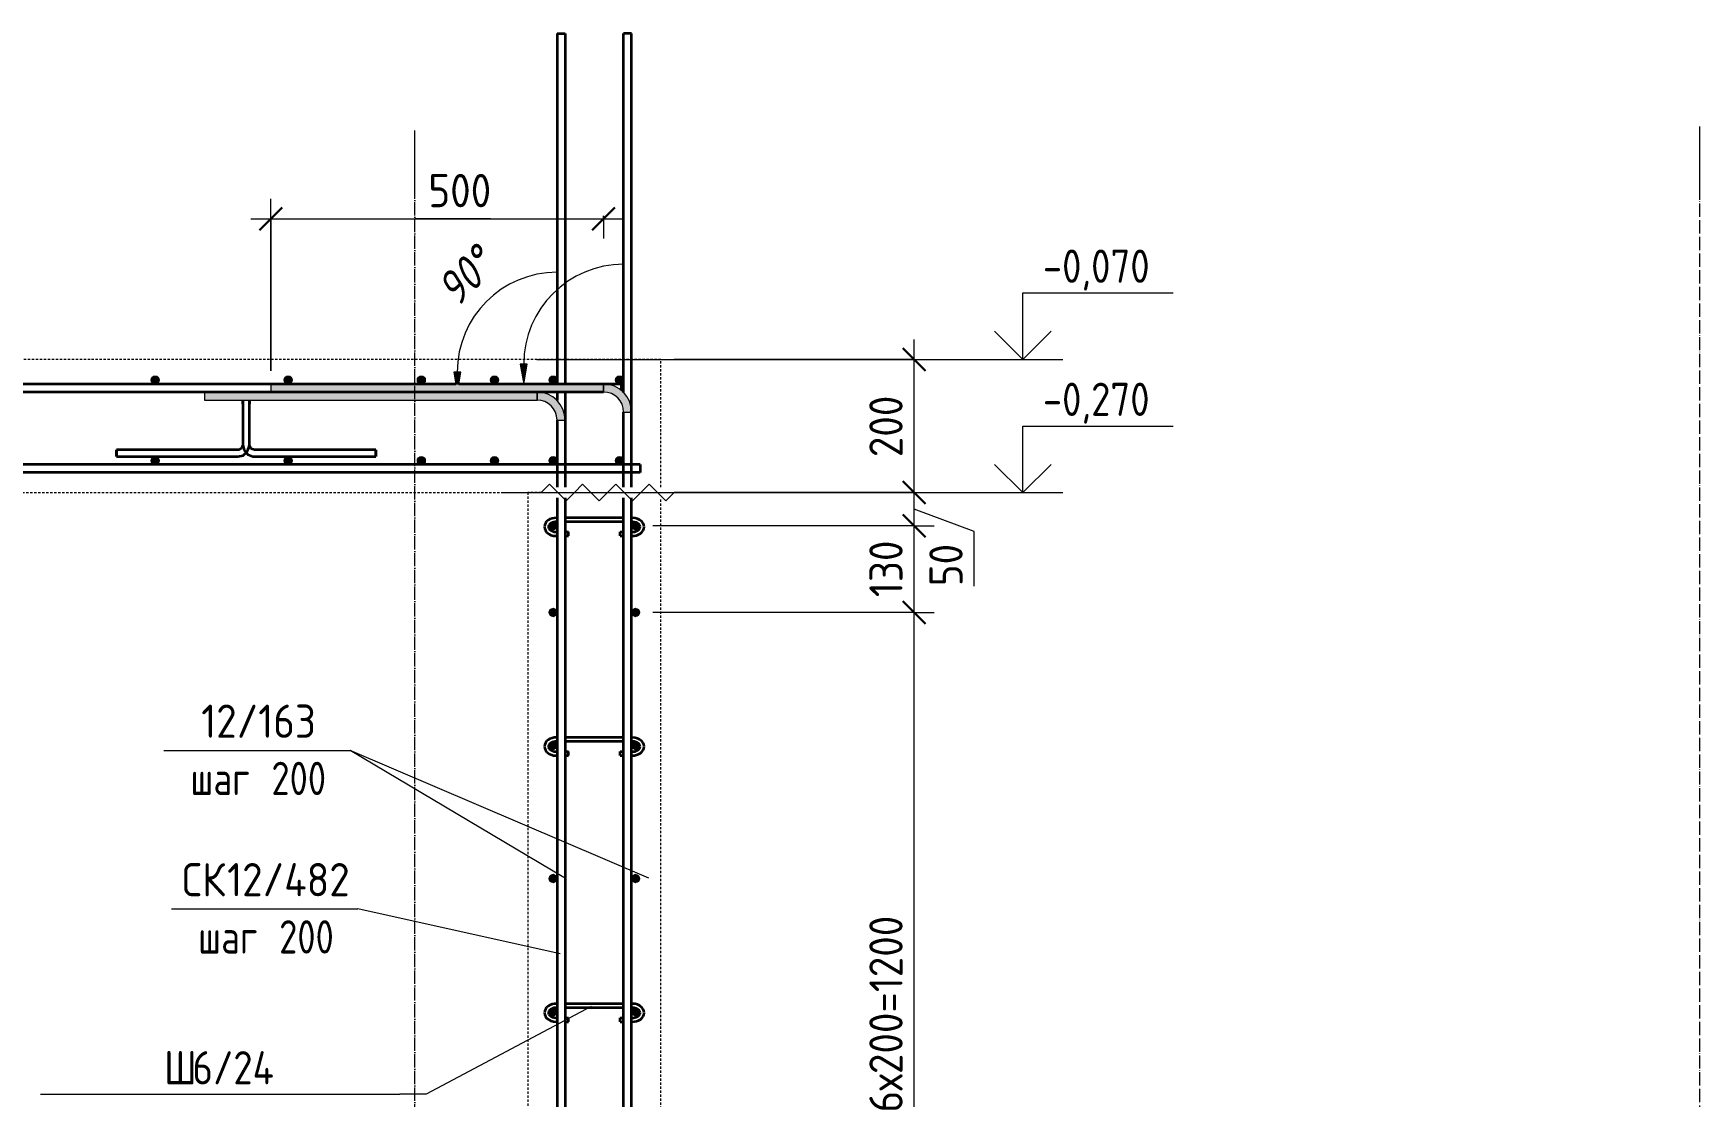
# Model space of a CAD drawing. Header units: millimetres. Extents: x 28954 to 49618, y -2651 to 78735.
# Drawn here: x 40121 to 42626, y -1178 to 420 of the extents above; entities that cross this region are included whole.
import ezdxf

# ---------------------------------------------------------------- set-up
doc = ezdxf.new("R2010")
doc.units = ezdxf.units.MM
doc.linetypes.add('01 Штриховая _4 мм_', pattern=[6, 3.5, -2.5])
doc.linetypes.add('02 Штрихпунктирная _20 мм_', pattern=[25, 20, -2.5, 0, -2.5])
for name, color, linetype, lineweight in [('AA_Dim', 7, 'Continuous', 9), ('AA_Dim-20', 7, 'Continuous', 9), ('AA_Oformlenie', 7, 'Continuous', 9), ('AA_Vinoska', 7, 'Continuous', 9), ('AA_Visotnaya otmetka', 7, 'Continuous', 9), ('KR_Armatura', 7, 'Continuous', 20), ('KR_Armatura_Tonkie', 7, 'Continuous', 20), ('Оси', 7, 'Continuous', 9)]:
    doc.layers.add(name, color=color, linetype=linetype, lineweight=lineweight)
doc.layers.add('AF_Perekritie_Опалубка', color=7, linetype='Continuous', lineweight=60, true_color=0x006a35)
doc.layers.add('AF_Stena_Опалубка', color=7, linetype='Continuous', lineweight=20, true_color=0x0063c6)
doc.styles.add('ISOCPEUR_1', font='isocpeur.TTF', dxfattribs={"width": 0.9, "height": 50})
doc.styles.add('ISOCPEUR_2', font='isocpeur.TTF', dxfattribs={"width": 0.8, "height": 50})
doc.styles.add('ISOCPEUR_4', font='isocpeur.TTF', dxfattribs={"width": 0.85, "height": 50})
doc.styles.add('ISOCPEUR_I', font='isocpeui.ttf', dxfattribs={"width": 0.85, "height": 50})
doc.dimstyles.new('00_Точн_3_знака__прозр_', dxfattribs={"dimscale": 304.8, "dimtxt": 50.137748, "dimasz": 0.111549, "dimexe": 0.098425, "dimexo": 0.065617, "dimgap": 0.006562, "dimtad": 1, "dimdec": 3, "dimrnd": 0.001, "dimdsep": 46, "dimtxsty": 'ISOCPEUR_1', "dimblk1": 'OBLIQUE', "dimblk2": 'OBLIQUE', "dimsah": 1, "dimcen": 0.09, "dimdle": 0.098425, "dimazin": 0, "dimtfac": 1, "dimtdec": 4, "dimtix": 1, "dimtmove": 0, "dimatfit": 3, "dimfxl": 1, "dimtvp": 1, "dimtolj": 1, "dimtzin": 0, "dimlwd": 18, "dimlwe": 18, "dimarcsym": 2})
doc.dimstyles.new('00_Точн_3_знака__прозр__1', dxfattribs={"dimscale": 304.8, "dimtxt": 50.137748, "dimasz": 0.111549, "dimexe": 0.098425, "dimexo": 0.065617, "dimgap": 0.006562, "dimtad": 1, "dimdec": 3, "dimrnd": 0.001, "dimdsep": 46, "dimtxsty": 'ISOCPEUR_1', "dimblk1": 'OBLIQUE', "dimblk2": 'OBLIQUE', "dimsah": 1, "dimcen": 0.09, "dimdle": 0.098425, "dimazin": 0, "dimtfac": 1, "dimtdec": 4, "dimtix": 1, "dimtmove": 1, "dimatfit": 3, "dimfxl": 1, "dimtvp": 1, "dimtolj": 1, "dimtzin": 0, "dimlwd": 18, "dimlwe": 18, "dimarcsym": 2})

# ---------------------------------------------------------------- blocks, each defined once
blk = doc.blocks.new('261_Лягушка _НесАрм_РабПлоск_ - 10 А240-3789873-А-А Арм')
at = {"layer": 'KR_Armatura_Tonkie', "lineweight": 35}
for p, q in [((-30388.4, -136.5), (-30388.4, -131)), ((-30388.4, -131.1), (-30388.4, -136.5)), ((-30388.4, -136.5), (-30388.4, -198.5)), ((-30388.4, -136.5), (-30388.4, -198.5)), ((-30378.4, -136.5), (-30378.4, -131)), ((-30378.4, -131.1), (-30378.4, -136.5)), ((-30378.4, -198.5), (-30378.4, -136.5)), ((-30378.4, -198.5), (-30378.4, -136.5)), ((-30395.9, -206), (-30578.4, -206)), ((-30578.4, -206), (-30578.4, -216)), ((-30578.4, -216), (-30578.4, -206)), ((-30578.4, -216), (-30395.9, -216)), ((-30188.4, -206), (-30370.9, -206)), ((-30370.9, -216), (-30188.4, -216)), ((-30188.4, -216), (-30188.4, -206)), ((-30188.4, -206), (-30188.4, -216))]:
    blk.add_line(p, q, dxfattribs=at)
at = {"layer": 'KR_Armatura_Tonkie', "lineweight": 35, "flags": 128}
for points in [[(-30395.9, -216), (-30387.9, -214.1), (-30381.6, -208.7), (-30378.6, -201), (-30378.4, -198.5)], [(-30388.4, -198.5), (-30390.3, -203.5), (-30395, -205.9), (-30395.9, -206)], [(-30388.4, -198.5), (-30386.4, -206.5), (-30381, -212.7), (-30373.4, -215.8), (-30370.9, -216)], [(-30370.9, -206), (-30375.8, -204.1), (-30378.3, -199.4), (-30378.4, -198.5)]]:
    blk.add_lwpolyline(points, dxfattribs=at)
blk = doc.blocks.new('079_Обозначение загиба стержня _ЭлУзла_ - Сплошные линии-3774978-А-А Арм')
at = {"layer": 'AA_Oformlenie'}
for points in [[(-30063.9, -107), (-30060.8, -89), (-30071.4, -89), (-30068.2, -107)], [(-29946.1, -131), (-29946.1, -119), (-30446.1, -119), (-30446.1, -131), (-30346.1, -131)], [(-29916.1, -161), (-29904.1, -161), (-29905.5, -150.1), (-29909.7, -140), (-29916.4, -131.3), (-29925.1, -124.6), (-29935.2, -120.4), (-29946.1, -119), (-29946.1, -131), (-29938.3, -132), (-29931.1, -135), (-29924.8, -139.8), (-29920.1, -146), (-29917.1, -153.2), (-29916.9, -154.5)]]:
    blk.add_hatch(color=256, dxfattribs=at).paths.add_polyline_path(points)
for p, q in [((-30071.4, -89), (-30068.2, -107)), ((-30060.8, -89), (-30071.4, -89)), ((-30063.9, -107), (-30060.8, -89)), ((-29946.1, -119), (-30446.1, -119)), ((-30446.1, -119), (-30446.1, -131)), ((-30446.1, -119), (-30446.1, -131)), ((-29946.1, -119), (-30446.1, -119)), ((-29946.1, -119), (-29946.1, -131)), ((-29946.1, -131), (-29946.1, -119)), ((-30446.1, -131), (-29946.1, -131)), ((-30446.1, -131), (-29946.1, -131)), ((-29916.1, -161), (-29904.1, -161))]:
    blk.add_line(p, q, dxfattribs=at)
for centre, radius, start, end in [((-29916.1, -89), 150, 90, 179.9951), ((-29946.1, -161), 42, 360, 90), ((-29946.1, -161), 42, 360, 90), ((-29946.1, -161), 30, 360, 90), ((-29946.1, -161), 30, 360, 90)]:
    blk.add_arc(centre, radius, start, end, dxfattribs=at)
blk = doc.blocks.new('079_Обозначение загиба стержня _ЭлУзла_ - Сплошные линии-3772954-А-А Арм')
at = {"layer": 'AA_Oformlenie'}
for points in [[(-29966.1, -107), (-29960.8, -77), (-29971.4, -77)], [(-29846.1, -119), (-29846.1, -107), (-30346.1, -107), (-30346.1, -119), (-29918.2, -119)], [(-29816.1, -149), (-29804.1, -149), (-29805.5, -138.1), (-29809.7, -128), (-29816.4, -119.3), (-29825.1, -112.6), (-29835.2, -108.4), (-29846.1, -107), (-29846.1, -119), (-29838.3, -120), (-29831.1, -123), (-29824.8, -127.8), (-29820.1, -134), (-29817.1, -141.2)]]:
    blk.add_hatch(color=256, dxfattribs=at).paths.add_polyline_path(points)
for p, q in [((-29971.4, -77), (-29966.1, -107)), ((-29960.8, -77), (-29971.4, -77)), ((-29966.1, -107), (-29960.8, -77)), ((-29846.1, -107), (-30346.1, -107)), ((-30346.1, -107), (-30346.1, -119)), ((-30346.1, -107), (-30346.1, -119)), ((-29846.1, -107), (-30346.1, -107)), ((-30346.1, -119), (-29846.1, -119)), ((-30346.1, -119), (-29846.1, -119)), ((-29846.1, -107), (-29846.1, -119)), ((-29846.1, -119), (-29846.1, -107)), ((-29816.1, -149), (-29804.1, -149))]:
    blk.add_line(p, q, dxfattribs=at)
for centre, radius, start, end in [((-29816.1, -77), 150, 90, 179.9951), ((-29846.1, -149), 42, 360, 90), ((-29846.1, -149), 42, 360, 90), ((-29846.1, -149), 30, 360, 90), ((-29846.1, -149), 30, 360, 90)]:
    blk.add_arc(centre, radius, start, end, dxfattribs=at)
blk = doc.blocks.new('Последовательность узлов - 3мм масшт20 маскировка-904226-А-А Арм')
at = {"layer": 'AA_Oformlenie'}
for p, q in [((-31880.1, -270), (-31867.6, -257.5)), ((-31842.6, -282.5), (-31867.6, -257.5)), ((-31830.1, -270), (-31842.6, -282.5)), ((-31830.1, -270), (-31817.6, -257.5)), ((-31792.6, -282.5), (-31817.6, -257.5)), ((-31780.1, -270), (-31792.6, -282.5)), ((-31780.1, -270), (-31767.6, -257.5)), ((-31742.6, -282.5), (-31767.6, -257.5)), ((-31730.1, -270), (-31742.6, -282.5)), ((-31730.1, -270), (-31717.6, -257.5)), ((-31692.6, -282.5), (-31717.6, -257.5)), ((-31680.1, -270), (-31692.6, -282.5))]:
    blk.add_line(p, q, dxfattribs=at)
blk = doc.blocks.new('Высотные отметки - Стрелка вверх-400292-А-А Арм')
at = {"layer": 'AA_Vinoska'}
for p, q in [((-29216, 30), (-28990, 30)), ((-29216, -70), (-29216, 30)), ((-29216, -70), (-29258.4, -27.6)), ((-29216, -70), (-29173.5, -27.6)), ((-29276, -70), (-29156, -70))]:
    blk.add_line(p, q, dxfattribs=at)
blk = doc.blocks.new('DIMBLOCK52-А-А Арм')
at = {"layer": 'AA_Dim-20', "color": 30, "lineweight": 18, "true_color": 0xff8000, "transparency": 16777216}
for p, q in [((41445.2, -320), (41052.6, -320)), ((41445.2, -320), (41475.2, -320)), ((41445.2, -450), (41052.6, -450)), ((41445.2, -1650), (41445.2, -450)), ((41445.2, -450), (41475.2, -450)), ((41445.2, -1650), (41052.6, -1650)), ((41445.2, -1650), (41475.2, -1650))]:
    blk.add_line(p, q, dxfattribs=at)
at = {"layer": 'AA_Dim-20', "color": 30, "lineweight": 30, "true_color": 0xff8000, "transparency": 16777216}
for p, q in [((41445.2, -320), (41428.2, -303)), ((41445.2, -320), (41462.2, -337)), ((41445.2, -450), (41428.2, -433)), ((41445.2, -450), (41462.2, -467)), ((41445.2, -1650), (41428.2, -1633)), ((41445.2, -1650), (41462.2, -1667))]:
    blk.add_line(p, q, dxfattribs=at)
at = {"layer": 'AA_Dim-20', "color": 0, "lineweight": 18, "transparency": 16777216, "insert": (41378, -1201.4), "char_height": 50, "width": 363.262, "attachment_point": 1, "rotation": 90, "line_spacing_factor": 1.135194, "style": 'ISOCPEUR_1'}
blk.add_mtext('6х200=1200', dxfattribs=at)
blk = doc.blocks.new('_None')
blk = doc.blocks.new('DIMBLOCK53-А-А Арм')
at = {"layer": 'AA_Dim-20', "color": 30, "lineweight": 18, "true_color": 0xff8000, "transparency": 16777216}
for p, q in [((41445.2, -270), (41084.6, -270)), ((41445.2, -270), (41475.2, -270)), ((41445.2, -320), (41052.6, -320)), ((41445.2, -450), (41445.2, -320)), ((41445.2, -320), (41475.2, -320)), ((41445.2, -450), (41052.6, -450)), ((41445.2, -450), (41475.2, -450))]:
    blk.add_line(p, q, dxfattribs=at)
at = {"layer": 'AA_Dim-20', "color": 30, "lineweight": 30, "true_color": 0xff8000, "transparency": 16777216}
for p, q in [((41445.2, -270), (41428.2, -253)), ((41445.2, -270), (41462.2, -287)), ((41445.2, -320), (41428.2, -303)), ((41445.2, -320), (41462.2, -337)), ((41445.2, -450), (41428.2, -433)), ((41445.2, -450), (41462.2, -467))]:
    blk.add_line(p, q, dxfattribs=at)
at = {"layer": 'AA_Dim-20', "color": 0, "lineweight": 18, "transparency": 16777216, "insert": (41378, -427.1), "char_height": 50, "width": 101.032, "attachment_point": 1, "rotation": 90, "line_spacing_factor": 1.135194, "style": 'ISOCPEUR_1'}
blk.add_mtext('130', dxfattribs=at)
blk = doc.blocks.new('DIMBLOCK54-А-А Арм')
at = {"layer": 'AA_Dim-20', "color": 30, "lineweight": 18, "true_color": 0xff8000, "transparency": 16777216}
for p, q in [((41445.2, -70), (41084.6, -70)), ((41445.2, -70), (41475.2, -70)), ((41445.2, -270), (41084.6, -270)), ((41445.2, -320), (41445.2, -270)), ((41445.2, -270), (41475.2, -270)), ((41535.3, -328.3), (41445.2, -295)), ((41445.2, -320), (41052.6, -320)), ((41445.2, -320), (41475.2, -320)), ((41535.3, -410.7), (41535.3, -328.3))]:
    blk.add_line(p, q, dxfattribs=at)
at = {"layer": 'AA_Dim-20', "color": 30, "lineweight": 30, "true_color": 0xff8000, "transparency": 16777216}
for p, q in [((41445.2, -70), (41428.2, -53)), ((41445.2, -70), (41462.2, -87)), ((41445.2, -270), (41428.2, -253)), ((41445.2, -270), (41462.2, -287)), ((41445.2, -320), (41428.2, -303)), ((41445.2, -320), (41462.2, -337))]:
    blk.add_line(p, q, dxfattribs=at)
at = {"layer": 'AA_Dim-20', "color": 0, "lineweight": 18, "transparency": 16777216, "insert": (41468.2, -410.7), "char_height": 50, "width": 74.923, "attachment_point": 1, "rotation": 90, "line_spacing_factor": 1.135194, "style": 'ISOCPEUR_1'}
blk.add_mtext('50', dxfattribs=at)
blk = doc.blocks.new('DIMBLOCK55-А-А Арм')
at = {"layer": 'AA_Dim-20', "color": 30, "lineweight": 18, "true_color": 0xff8000, "transparency": 16777216}
for p, q in [((41445.2, -270), (41445.2, -40)), ((41445.2, -70), (41084.6, -70)), ((41445.2, -70), (41475.2, -70)), ((41445.2, -270), (41084.6, -270)), ((41445.2, -270), (41475.2, -270))]:
    blk.add_line(p, q, dxfattribs=at)
at = {"layer": 'AA_Dim-20', "color": 30, "lineweight": 30, "true_color": 0xff8000, "transparency": 16777216}
for p, q in [((41445.2, -70), (41428.2, -53)), ((41445.2, -70), (41462.2, -87)), ((41445.2, -270), (41428.2, -253)), ((41445.2, -270), (41462.2, -287))]:
    blk.add_line(p, q, dxfattribs=at)
at = {"layer": 'AA_Dim-20', "color": 0, "lineweight": 18, "transparency": 16777216, "insert": (41378, -216.8), "char_height": 50, "width": 112.384, "attachment_point": 1, "rotation": 90, "line_spacing_factor": 1.135194, "style": 'ISOCPEUR_1'}
blk.add_mtext('200', dxfattribs=at)
blk = doc.blocks.new('DIMBLOCK77-А-А Арм')
at = {"layer": 'AA_Dim-20', "color": 30, "lineweight": 18, "true_color": 0xff8000, "transparency": 16777216}
for p, q in [((40478.6, -87), (40478.6, 171.5)), ((40448.6, 141.5), (41008.6, 141.5)), ((40478.6, 141.5), (40478.6, -87)), ((40695.2, 141.5), (40728.6, 141.5)), ((40808.8, 141.5), (40695.2, 141.5)), ((40978.6, 145.6), (40978.6, 111.5)), ((40978.6, 141.5), (40978.6, 145.6))]:
    blk.add_line(p, q, dxfattribs=at)
at = {"layer": 'AA_Dim-20', "color": 30, "lineweight": 30, "true_color": 0xff8000, "transparency": 16777216}
for p, q in [((40478.6, 141.5), (40495.6, 158.5)), ((40978.6, 141.5), (40995.6, 158.5)), ((40478.6, 141.5), (40461.6, 124.5)), ((40978.6, 141.5), (40961.6, 124.5))]:
    blk.add_line(p, q, dxfattribs=at)
at = {"layer": 'AA_Dim-20', "color": 0, "lineweight": 18, "transparency": 16777216, "insert": (40715.2, 208.7), "char_height": 50, "width": 112.384, "attachment_point": 1, "line_spacing_factor": 1.135194, "style": 'ISOCPEUR_1'}
blk.add_mtext('500', dxfattribs=at)
blk = doc.blocks.new('_Oblique')
at = {"color": 0, "linetype": 'ByBlock', "lineweight": -2}
blk.add_line((-0.5, -0.5), (0.5, 0.5), dxfattribs=at)
blk = doc.blocks.new('042_М_Арматуры - Диам длина поз _ Шаг-2260295-А-А Арм')
at = {"layer": 'AA_Vinoska'}
blk.add_line((-30495.6, -895.6), (-30215.6, -895.6), dxfattribs=at)
blk = doc.blocks.new('044_М_Универсальная с полкой - Марка_Комментарий полка 27-3828024-А-А Арм')
at = {"layer": 'AA_Vinoska'}
blk.add_line((-31523, -1173.8), (-30983, -1173.8), dxfattribs=at)

msp = doc.modelspace()

# ---------------------------------------------------------------- hatches: boundary and pattern name
at = {"layer": 'KR_Armatura'}
h = msp.add_hatch(color=256, dxfattribs=at)
edge = h.paths.add_edge_path()
edge.add_arc((40304.6234, -101), 6, 0, 360)
for points in [[(40301.6234, -106.1962), (40307.6234, -106.1962), (40310.6234, -101), (40307.6234, -95.8038), (40301.6234, -95.8038), (40298.6234, -101)], [(40501.6234, -106.1962), (40507.6234, -106.1962), (40510.6234, -101), (40507.6234, -95.8038), (40501.6234, -95.8038), (40498.6234, -101)], [(40701.6234, -106.1962), (40707.6234, -106.1962), (40710.6234, -101), (40707.6234, -95.8038), (40701.6234, -95.8038), (40698.6234, -101)], [(40811.6234, -106.1962), (40817.6234, -106.1962), (40820.6234, -101), (40817.6234, -95.8038), (40811.6234, -95.8038), (40808.6234, -101)], [(40905.6234, -106.1962), (40908.6234, -101), (40905.6234, -95.8038), (40899.6234, -95.8038), (40896.6234, -101), (40899.6234, -106.1962)], [(40999.6234, -106.1962), (41005.6234, -106.1962), (41008.6234, -101), (41005.6234, -95.8038), (40999.6234, -95.8038), (40996.6234, -101)], [(40301.6234, -227.1962), (40307.6234, -227.1962), (40310.6234, -222), (40307.6234, -216.8038), (40301.6234, -216.8038), (40298.6234, -222)], [(40501.6234, -227.1962), (40507.6234, -227.1962), (40510.6234, -222), (40507.6234, -216.8038), (40501.6234, -216.8038), (40498.6234, -222)], [(40701.6234, -227.1962), (40707.6234, -227.1962), (40710.6234, -222), (40707.6234, -216.8038), (40701.6234, -216.8038), (40698.6234, -222)], [(40811.6234, -227.1962), (40817.6234, -227.1962), (40820.6234, -222), (40817.6234, -216.8038), (40811.6234, -216.8038), (40808.6234, -222)], [(40905.6234, -227.1962), (40908.6234, -222), (40905.6234, -216.8038), (40899.6234, -216.8038), (40896.6234, -222), (40899.6234, -227.1962)], [(40999.6234, -227.1962), (41005.6234, -227.1962), (41008.6234, -222), (41005.6234, -216.8038), (40999.6234, -216.8038), (40996.6234, -222)], [(40902.6234, -326), (40907.8195, -323), (40907.8195, -317), (40902.6234, -314), (40897.4272, -317), (40897.4272, -323)], [(41026.6234, -326), (41031.8195, -323), (41031.8195, -317), (41026.6234, -314), (41021.4272, -317), (41021.4272, -323), (41022.6686, -323.7167)], [(40902.6234, -456), (40907.8195, -453), (40907.8195, -447), (40902.6234, -444), (40897.4272, -447), (40897.4272, -453)], [(41026.6234, -456), (41031.8195, -453), (41031.8195, -447), (41026.6234, -444), (41021.4272, -447), (41021.4272, -453)], [(40902.6234, -656), (40907.8195, -653), (40907.8195, -647), (40902.6234, -644), (40897.4272, -647), (40897.4272, -653)], [(41026.6234, -656), (41031.8195, -653), (41031.8195, -647), (41026.6234, -644), (41021.4272, -647), (41021.4272, -653)], [(40902.6234, -856), (40907.8195, -853), (40907.8195, -847), (40902.6234, -844), (40897.4272, -847), (40897.4272, -853)], [(41026.6234, -856), (41031.8195, -853), (41031.8195, -847), (41026.6234, -844), (41021.4272, -847), (41021.4272, -853)], [(40902.6234, -1056), (40907.8195, -1053), (40907.8195, -1047), (40902.6234, -1044), (40897.4272, -1047), (40897.4272, -1053)], [(41026.6234, -1056), (41031.8195, -1053), (41031.8195, -1047), (41026.6234, -1044), (41021.4272, -1047), (41021.4272, -1053)]]:
    msp.add_hatch(color=256, dxfattribs=at).paths.add_polyline_path(points)
h = msp.add_hatch(color=256, dxfattribs=at)
edge = h.paths.add_edge_path()
edge.add_arc((40504.6234, -101), 6, 0, 360)
h = msp.add_hatch(color=256, dxfattribs=at)
edge = h.paths.add_edge_path()
edge.add_arc((40704.6234, -101), 6, 0, 360)
h = msp.add_hatch(color=256, dxfattribs=at)
edge = h.paths.add_edge_path()
edge.add_arc((40814.6234, -101), 6, 0, 360)
h = msp.add_hatch(color=256, dxfattribs=at)
edge = h.paths.add_edge_path()
edge.add_arc((40902.6234, -101), 6, 0, 360)
h = msp.add_hatch(color=256, dxfattribs=at)
edge = h.paths.add_edge_path()
edge.add_arc((41002.6234, -101), 6, 0, 360)
h = msp.add_hatch(color=256, dxfattribs=at)
edge = h.paths.add_edge_path()
edge.add_arc((40304.6234, -222), 6, 0, 360)
h = msp.add_hatch(color=256, dxfattribs=at)
edge = h.paths.add_edge_path()
edge.add_arc((40504.6234, -222), 6, 0, 360)
h = msp.add_hatch(color=256, dxfattribs=at)
edge = h.paths.add_edge_path()
edge.add_arc((40704.6234, -222), 6, 0, 360)
h = msp.add_hatch(color=256, dxfattribs=at)
edge = h.paths.add_edge_path()
edge.add_arc((40814.6234, -222), 6, 0, 360)
h = msp.add_hatch(color=256, dxfattribs=at)
edge = h.paths.add_edge_path()
edge.add_arc((40902.6234, -222), 6, 0, 360)
h = msp.add_hatch(color=256, dxfattribs=at)
edge = h.paths.add_edge_path()
edge.add_arc((41002.6234, -222), 6, 0, 360)
h = msp.add_hatch(color=256, dxfattribs=at)
edge = h.paths.add_edge_path()
edge.add_arc((40902.6234, -320), 6, 0, 360)
h = msp.add_hatch(color=256, dxfattribs=at)
edge = h.paths.add_edge_path()
edge.add_arc((41026.6234, -320), 6, 0, 360)
h = msp.add_hatch(color=256, dxfattribs=at)
edge = h.paths.add_edge_path()
edge.add_arc((40902.6234, -450), 6, 0, 360)
h = msp.add_hatch(color=256, dxfattribs=at)
edge = h.paths.add_edge_path()
edge.add_arc((41026.6234, -450), 6, 0, 360)
h = msp.add_hatch(color=256, dxfattribs=at)
edge = h.paths.add_edge_path()
edge.add_arc((40902.6234, -650), 6, 0, 360)
h = msp.add_hatch(color=256, dxfattribs=at)
edge = h.paths.add_edge_path()
edge.add_arc((41026.6234, -650), 6, 0, 360)
h = msp.add_hatch(color=256, dxfattribs=at)
edge = h.paths.add_edge_path()
edge.add_arc((40902.6234, -850), 6, 0, 360)
h = msp.add_hatch(color=256, dxfattribs=at)
edge = h.paths.add_edge_path()
edge.add_arc((41026.6234, -850), 6, 0, 360)
h = msp.add_hatch(color=256, dxfattribs=at)
edge = h.paths.add_edge_path()
edge.add_arc((40902.6234, -1050), 6, 0, 360)
h = msp.add_hatch(color=256, dxfattribs=at)
edge = h.paths.add_edge_path()
edge.add_arc((41026.6234, -1050), 6, 0, 360)

# ---------------------------------------------------------------- linework, layer by layer
at = {"layer": 'AA_Vinoska'}
for p, q in [((41046.6234, -849.5941), (40597.5056, -657.5186)), ((40918.7164, -848.2162), (40597.5056, -657.5186)), ((40913.3366, -963.2728), (40609.1247, -895.6491)), ((40959.7407, -1042.411), (40711.9695, -1173.8032)), ((40711.9695, -1173.8032), (40672.2504, -1173.8032))]:
    msp.add_line(p, q, dxfattribs=at)
at = {"layer": 'AA_Visotnaya otmetka', "color": 92, "true_color": 0x00cc00}
for p, q in [((40878.3129, -70), (41456.5584, -70)), ((41456.5584, -70), (41608.7283, -70)), ((40828.8576, -270), (41445.1457, -270)), ((41445.1457, -270), (41608.7283, -270))]:
    msp.add_line(p, q, dxfattribs=at)
at = {"layer": 'AF_Perekritie_Опалубка', "linetype": '01 Штриховая _4 мм_', "lineweight": 20}
for p, q in [((41064.6234, -70), (38944.6234, -70)), ((41064.6234, -262), (41064.6234, -70)), ((39144.6234, -270), (40884.6234, -270))]:
    msp.add_line(p, q, dxfattribs=at)
at = {"layer": 'AF_Stena_Опалубка', "linetype": '01 Штриховая _4 мм_'}
for p, q in [((40864.6234, -270), (40864.6234, -1700)), ((40884.6234, -270), (40864.6234, -270)), ((41064.6234, -1700), (41064.6234, -278))]:
    msp.add_line(p, q, dxfattribs=at)
at = {"layer": 'KR_Armatura'}
for p, q in [((40301.6234, -95.8038), (40298.6234, -101)), ((40307.6234, -95.8038), (40301.6234, -95.8038)), ((40310.6234, -101), (40307.6234, -95.8038)), ((40501.6234, -95.8038), (40498.6234, -101)), ((40507.6234, -95.8038), (40501.6234, -95.8038)), ((40510.6234, -101), (40507.6234, -95.8038)), ((40701.6234, -95.8038), (40698.6234, -101)), ((40707.6234, -95.8038), (40701.6234, -95.8038)), ((40710.6234, -101), (40707.6234, -95.8038)), ((40811.6234, -95.8038), (40808.6234, -101)), ((40817.6234, -95.8038), (40811.6234, -95.8038)), ((40820.6234, -101), (40817.6234, -95.8038)), ((40899.6234, -95.8038), (40896.6234, -101)), ((40905.6234, -95.8038), (40899.6234, -95.8038)), ((40908.6234, -101), (40905.6234, -95.8038)), ((40999.6234, -95.8038), (40996.6234, -101)), ((41005.6234, -95.8038), (40999.6234, -95.8038)), ((41008.6234, -101), (41005.6234, -95.8038)), ((40298.6234, -101), (40301.6234, -106.1962)), ((40301.6234, -106.1962), (40307.6234, -106.1962)), ((40307.6234, -106.1962), (40310.6234, -101)), ((40498.6234, -101), (40501.6234, -106.1962)), ((40501.6234, -106.1962), (40507.6234, -106.1962)), ((40507.6234, -106.1962), (40510.6234, -101)), ((40698.6234, -101), (40701.6234, -106.1962)), ((40701.6234, -106.1962), (40707.6234, -106.1962)), ((40707.6234, -106.1962), (40710.6234, -101)), ((40808.6234, -101), (40811.6234, -106.1962)), ((40811.6234, -106.1962), (40817.6234, -106.1962)), ((40817.6234, -106.1962), (40820.6234, -101)), ((40896.6234, -101), (40899.6234, -106.1962)), ((40899.6234, -106.1962), (40905.6234, -106.1962)), ((40905.6234, -106.1962), (40908.6234, -101)), ((40996.6234, -101), (40999.6234, -106.1962)), ((40999.6234, -106.1962), (41005.6234, -106.1962)), ((41005.6234, -106.1962), (41008.6234, -101)), ((40301.6234, -216.8038), (40298.6234, -222)), ((40298.6234, -222), (40301.6234, -227.1962)), ((40307.6234, -216.8038), (40301.6234, -216.8038)), ((40310.6234, -222), (40307.6234, -216.8038)), ((40307.6234, -227.1962), (40310.6234, -222)), ((40501.6234, -216.8038), (40498.6234, -222)), ((40498.6234, -222), (40501.6234, -227.1962)), ((40507.6234, -216.8038), (40501.6234, -216.8038)), ((40510.6234, -222), (40507.6234, -216.8038)), ((40507.6234, -227.1962), (40510.6234, -222)), ((40701.6234, -216.8038), (40698.6234, -222)), ((40698.6234, -222), (40701.6234, -227.1962)), ((40707.6234, -216.8038), (40701.6234, -216.8038)), ((40710.6234, -222), (40707.6234, -216.8038)), ((40707.6234, -227.1962), (40710.6234, -222)), ((40811.6234, -216.8038), (40808.6234, -222)), ((40808.6234, -222), (40811.6234, -227.1962)), ((40817.6234, -216.8038), (40811.6234, -216.8038)), ((40820.6234, -222), (40817.6234, -216.8038)), ((40817.6234, -227.1962), (40820.6234, -222)), ((40899.6234, -216.8038), (40896.6234, -222)), ((40896.6234, -222), (40899.6234, -227.1962)), ((40905.6234, -216.8038), (40899.6234, -216.8038)), ((40908.6234, -222), (40905.6234, -216.8038)), ((40905.6234, -227.1962), (40908.6234, -222)), ((40999.6234, -216.8038), (40996.6234, -222)), ((40996.6234, -222), (40999.6234, -227.1962)), ((41005.6234, -216.8038), (40999.6234, -216.8038)), ((41008.6234, -222), (41005.6234, -216.8038)), ((41005.6234, -227.1962), (41008.6234, -222)), ((40301.6234, -227.1962), (40307.6234, -227.1962)), ((40501.6234, -227.1962), (40507.6234, -227.1962)), ((40701.6234, -227.1962), (40707.6234, -227.1962)), ((40811.6234, -227.1962), (40817.6234, -227.1962)), ((40899.6234, -227.1962), (40905.6234, -227.1962)), ((40999.6234, -227.1962), (41005.6234, -227.1962)), ((40902.6234, -314), (40897.4272, -317)), ((40897.4272, -317), (40897.4272, -323)), ((40897.4272, -323), (40902.6234, -326)), ((40907.8195, -317), (40902.6234, -314)), ((40902.6234, -326), (40907.8195, -323)), ((40907.8195, -323), (40907.8195, -317)), ((41026.6234, -314), (41021.4272, -317)), ((41021.4272, -317), (41021.4272, -323)), ((41021.4272, -323), (41022.6686, -323.7167)), ((41022.6686, -323.7167), (41026.6234, -326)), ((41031.8195, -317), (41026.6234, -314)), ((41026.6234, -326), (41031.8195, -323)), ((41031.8195, -323), (41031.8195, -317)), ((40902.6234, -444), (40897.4272, -447)), ((40897.4272, -447), (40897.4272, -453)), ((40907.8195, -447), (40902.6234, -444)), ((40907.8195, -453), (40907.8195, -447)), ((41026.6234, -444), (41021.4272, -447)), ((41021.4272, -447), (41021.4272, -453)), ((41031.8195, -447), (41026.6234, -444)), ((41031.8195, -453), (41031.8195, -447)), ((40897.4272, -453), (40902.6234, -456)), ((40902.6234, -456), (40907.8195, -453)), ((41021.4272, -453), (41026.6234, -456)), ((41026.6234, -456), (41031.8195, -453)), ((40902.6234, -644), (40897.4272, -647)), ((40897.4272, -647), (40897.4272, -653)), ((40907.8195, -647), (40902.6234, -644)), ((40907.8195, -653), (40907.8195, -647)), ((41026.6234, -644), (41021.4272, -647)), ((41021.4272, -647), (41021.4272, -653)), ((41031.8195, -647), (41026.6234, -644)), ((41031.8195, -653), (41031.8195, -647)), ((40897.4272, -653), (40902.6234, -656)), ((40902.6234, -656), (40907.8195, -653)), ((41021.4272, -653), (41026.6234, -656)), ((41026.6234, -656), (41031.8195, -653)), ((40902.6234, -844), (40897.4272, -847)), ((40897.4272, -847), (40897.4272, -853)), ((40907.8195, -847), (40902.6234, -844)), ((40907.8195, -853), (40907.8195, -847)), ((41026.6234, -844), (41021.4272, -847)), ((41021.4272, -847), (41021.4272, -853)), ((41031.8195, -847), (41026.6234, -844)), ((41031.8195, -853), (41031.8195, -847)), ((40897.4272, -853), (40902.6234, -856)), ((40902.6234, -856), (40907.8195, -853)), ((41021.4272, -853), (41026.6234, -856)), ((41026.6234, -856), (41031.8195, -853)), ((40902.6234, -1044), (40897.4272, -1047)), ((40897.4272, -1047), (40897.4272, -1053)), ((40907.8195, -1047), (40902.6234, -1044)), ((40907.8195, -1053), (40907.8195, -1047)), ((41026.6234, -1044), (41021.4272, -1047)), ((41021.4272, -1047), (41021.4272, -1053)), ((41031.8195, -1047), (41026.6234, -1044)), ((41031.8195, -1053), (41031.8195, -1047)), ((40897.4272, -1053), (40902.6234, -1056)), ((40902.6234, -1056), (40907.8195, -1053)), ((41021.4272, -1053), (41026.6234, -1056)), ((41026.6234, -1056), (41031.8195, -1053))]:
    msp.add_line(p, q, dxfattribs=at)
for centre in [(40304.6234, -101), (40504.6234, -101), (40704.6234, -101), (40814.6234, -101), (40902.6234, -101), (41002.6234, -101), (40304.6234, -222), (40504.6234, -222), (40704.6234, -222), (40814.6234, -222), (40902.6234, -222), (41002.6234, -222), (40902.6234, -320), (41026.6234, -320), (40902.6234, -450), (41026.6234, -450), (40902.6234, -650), (41026.6234, -650), (40902.6234, -850), (41026.6234, -850), (40902.6234, -1050), (41026.6234, -1050)]:
    msp.add_circle(centre, 6, dxfattribs=at)
at = {"layer": 'KR_Armatura_Tonkie', "lineweight": 35}
for p, q in [((40908.6234, 420), (40908.6234, -107)), ((40908.6234, 420), (40920.6234, 420)), ((40920.6234, 420), (40920.6234, -107)), ((41020.6234, 420), (41008.6234, 420)), ((41008.6234, -119.6945), (41008.6234, 420)), ((41020.6234, -262), (41020.6234, 420)), ((40978.6234, -119), (39030.6234, -119)), ((40756.5074, -107), (39252.7393, -107)), ((41004.7743, -107), (40760.7393, -107)), ((40908.6234, -119), (40908.6234, -131.6945)), ((40920.6234, -119), (40920.6234, -262)), ((41004.7743, -107), (41004.7743, -116.5794)), ((41008.6234, -262), (41008.6234, -149)), ((40908.6234, -161), (40908.6234, -262)), ((41033.3426, -228), (38891.841, -228)), ((41033.3426, -240), (38891.841, -240)), ((41033.3426, -228), (41033.3426, -240)), ((40908.6234, -278), (40908.6234, -1692)), ((40920.6234, -278), (40920.6234, -1692)), ((41008.6234, -1692), (41008.6234, -278)), ((41020.6234, -1692), (41020.6234, -278)), ((40890.0237, -318.725), (40889.6234, -321.6066)), ((40889.6234, -321.6066), (40890.0237, -324.4882)), ((40891.1766, -316.0313), (40890.0237, -318.725)), ((40890.0237, -324.4882), (40891.1766, -327.1819)), ((40892.9708, -313.6534), (40891.1766, -316.0313)), ((40895.2847, -311.6571), (40892.9708, -313.6534)), ((40898.0082, -310.0751), (40895.2847, -311.6571)), ((40895.9885, -320.3353), (40895.6234, -321.6066)), ((40895.6234, -321.6066), (40896.3537, -324.1492)), ((40896.3537, -319.064), (40895.9885, -320.3353)), ((40897.3318, -317.7743), (40896.3537, -319.064)), ((40896.3537, -324.1492), (40897.3318, -325.4389)), ((40898.7488, -316.5561), (40897.3318, -317.7743)), ((40897.3318, -325.4389), (40899.6132, -327.2109)), ((40901.0399, -308.9283), (40898.0082, -310.0751)), ((40899.6132, -316.0023), (40898.7488, -316.5561)), ((40901.613, -315.0587), (40899.6132, -316.0023)), ((40904.2792, -308.233), (40901.0399, -308.9283)), ((40903.8983, -314.39), (40901.613, -315.0587)), ((40905.7354, -314.0984), (40903.8983, -314.39)), ((40907.6234, -308), (40904.2792, -308.233)), ((40907.6234, -314), (40905.7354, -314.0984)), ((40908.6234, -308), (40907.6234, -308)), ((40908.6234, -314), (40907.6234, -314)), ((41008.6234, -308), (40920.6234, -308)), ((41008.6234, -314), (40920.6234, -314)), ((41021.6234, -308), (41020.6234, -308)), ((41021.6234, -314), (41020.6234, -314)), ((41021.8335, -308.0009), (41021.6234, -308)), ((41022.2552, -314.011), (41021.6234, -314)), ((41025.7913, -308.3638), (41021.8335, -308.0009)), ((41024.7448, -314.2719), (41022.2552, -314.011)), ((41027.6337, -315.0587), (41024.7448, -314.2719)), ((41029.7549, -309.4462), (41025.7913, -308.3638)), ((41029.6335, -316.0023), (41027.6337, -315.0587)), ((41031.9149, -317.7743), (41029.6335, -316.0023)), ((41032.645, -310.8128), (41029.7549, -309.4462)), ((41030.4979, -326.6571), (41031.9149, -325.4389)), ((41032.893, -319.064), (41031.9149, -317.7743)), ((41031.9149, -325.4389), (41032.893, -324.1492)), ((41036.2759, -313.6534), (41032.645, -310.8128)), ((41033.6234, -321.6066), (41032.893, -319.064)), ((41032.893, -324.1492), (41033.2582, -322.8779)), ((41033.2582, -322.8779), (41033.6234, -321.6066)), ((41038.0701, -316.0313), (41036.2759, -313.6534)), ((41039.223, -318.725), (41038.0701, -316.0313)), ((41038.0701, -327.1819), (41039.223, -324.4882)), ((41039.6234, -321.6066), (41039.223, -318.725)), ((41039.223, -324.4882), (41039.6234, -321.6066)), ((40891.1766, -327.1819), (40892.9708, -329.5598)), ((40892.9708, -329.5598), (40896.6017, -332.4004)), ((40896.6017, -332.4004), (40899.4918, -333.767)), ((40899.4918, -333.767), (40903.4554, -334.8494)), ((40899.6132, -327.2109), (40901.613, -328.1545)), ((40901.613, -328.1545), (40904.5019, -328.9413)), ((40903.4554, -334.8494), (40907.4132, -335.2123)), ((40904.5019, -328.9413), (40906.9915, -329.2022)), ((40906.9915, -329.2022), (40907.6234, -329.2132)), ((40907.4132, -335.2123), (40907.6234, -335.2132)), ((40907.6234, -329.2132), (40908.6234, -329.2132)), ((40907.6234, -335.2132), (40908.6234, -335.2132)), ((40920.6234, -329.2132), (40925.6234, -329.2132)), ((40920.6234, -335.2132), (40925.6234, -335.2132)), ((40925.6234, -335.2132), (40925.6234, -329.2132)), ((41003.6234, -329.2132), (41008.6234, -329.2132)), ((41003.6234, -335.2132), (41003.6234, -329.2132)), ((41003.6234, -335.2132), (41008.6234, -335.2132)), ((41020.6234, -329.2132), (41021.6234, -329.2132)), ((41020.6234, -335.2132), (41021.6234, -335.2132)), ((41021.6234, -329.2132), (41023.5114, -329.1148)), ((41021.6234, -335.2132), (41024.9676, -334.9802)), ((41023.5114, -329.1148), (41025.3484, -328.8232)), ((41024.9676, -334.9802), (41028.2069, -334.2849)), ((41025.3484, -328.8232), (41027.6337, -328.1545)), ((41027.6337, -328.1545), (41029.6335, -327.2109)), ((41028.2069, -334.2849), (41031.2385, -333.1382)), ((41029.6335, -327.2109), (41030.4979, -326.6571)), ((41031.2385, -333.1382), (41033.962, -331.5561)), ((41033.962, -331.5561), (41036.2759, -329.5598)), ((41036.2759, -329.5598), (41038.0701, -327.1819)), ((40890.0237, -648.725), (40889.6234, -651.6066)), ((40891.1766, -646.0313), (40890.0237, -648.725)), ((40892.9708, -643.6534), (40891.1766, -646.0313)), ((40895.2847, -641.6571), (40892.9708, -643.6534)), ((40898.0082, -640.0751), (40895.2847, -641.6571)), ((40896.3537, -649.064), (40895.6234, -651.6066)), ((40897.3318, -647.7743), (40896.3537, -649.064)), ((40898.7488, -646.5561), (40897.3318, -647.7743)), ((40901.0399, -638.9283), (40898.0082, -640.0751)), ((40899.6132, -646.0023), (40898.7488, -646.5561)), ((40901.613, -645.0587), (40899.6132, -646.0023)), ((40904.2792, -638.233), (40901.0399, -638.9283)), ((40903.8983, -644.39), (40901.613, -645.0587)), ((40905.7354, -644.0984), (40903.8983, -644.39)), ((40907.6234, -638), (40904.2792, -638.233)), ((40907.6234, -644), (40905.7354, -644.0984)), ((40908.6234, -638), (40907.6234, -638)), ((40908.6234, -644), (40907.6234, -644)), ((41008.6234, -638), (40920.6234, -638)), ((41008.6234, -644), (40920.6234, -644)), ((41021.6234, -638), (41020.6234, -638)), ((41021.6234, -644), (41020.6234, -644)), ((41021.8335, -638.0009), (41021.6234, -638)), ((41022.2552, -644.011), (41021.6234, -644)), ((41025.7913, -638.3638), (41021.8335, -638.0009)), ((41024.7448, -644.2719), (41022.2552, -644.011)), ((41027.6337, -645.0587), (41024.7448, -644.2719)), ((41029.7549, -639.4462), (41025.7913, -638.3638)), ((41029.6335, -646.0023), (41027.6337, -645.0587)), ((41031.9149, -647.7743), (41029.6335, -646.0023)), ((41032.645, -640.8128), (41029.7549, -639.4462)), ((41032.893, -649.064), (41031.9149, -647.7743)), ((41036.2759, -643.6534), (41032.645, -640.8128)), ((41033.2582, -650.3353), (41032.893, -649.064)), ((41033.6234, -651.6066), (41033.2582, -650.3353)), ((41038.0701, -646.0313), (41036.2759, -643.6534)), ((41039.223, -648.725), (41038.0701, -646.0313)), ((41039.6234, -651.6066), (41039.223, -648.725)), ((40889.6234, -651.6066), (40890.0237, -654.4882)), ((40890.0237, -654.4882), (40891.1766, -657.1819)), ((40891.1766, -657.1819), (40892.9708, -659.5598)), ((40892.9708, -659.5598), (40896.6017, -662.4004)), ((40895.6234, -651.6066), (40895.9885, -652.8779)), ((40895.9885, -652.8779), (40896.3537, -654.1492)), ((40896.3537, -654.1492), (40897.3318, -655.4389)), ((40896.6017, -662.4004), (40899.4918, -663.767)), ((40897.3318, -655.4389), (40899.6132, -657.2109)), ((40899.4918, -663.767), (40903.4554, -664.8494)), ((40899.6132, -657.2109), (40901.613, -658.1545)), ((40901.613, -658.1545), (40904.5019, -658.9413)), ((40903.4554, -664.8494), (40907.4132, -665.2123)), ((40904.5019, -658.9413), (40906.9915, -659.2022)), ((40906.9915, -659.2022), (40907.6234, -659.2132)), ((40907.4132, -665.2123), (40907.6234, -665.2132)), ((40907.6234, -659.2132), (40908.6234, -659.2132)), ((40907.6234, -665.2132), (40908.6234, -665.2132)), ((40920.6234, -659.2132), (40925.6234, -659.2132)), ((40920.6234, -665.2132), (40925.6234, -665.2132)), ((40925.6234, -665.2132), (40925.6234, -659.2132)), ((41003.6234, -659.2132), (41008.6234, -659.2132)), ((41003.6234, -665.2132), (41003.6234, -659.2132)), ((41003.6234, -665.2132), (41008.6234, -665.2132)), ((41020.6234, -659.2132), (41021.6234, -659.2132)), ((41020.6234, -665.2132), (41021.6234, -665.2132)), ((41021.6234, -659.2132), (41023.5114, -659.1148)), ((41021.6234, -665.2132), (41024.9676, -664.9802)), ((41023.5114, -659.1148), (41025.3484, -658.8232)), ((41024.9676, -664.9802), (41028.2069, -664.2849)), ((41025.3484, -658.8232), (41027.6337, -658.1545)), ((41027.6337, -658.1545), (41029.6335, -657.2109)), ((41028.2069, -664.2849), (41031.2385, -663.1382)), ((41029.6335, -657.2109), (41030.4979, -656.6571)), ((41030.4979, -656.6571), (41031.9149, -655.4389)), ((41031.2385, -663.1382), (41033.962, -661.5561)), ((41031.9149, -655.4389), (41032.893, -654.1492)), ((41032.893, -654.1492), (41033.6234, -651.6066)), ((41033.962, -661.5561), (41036.2759, -659.5598)), ((41036.2759, -659.5598), (41038.0701, -657.1819)), ((41038.0701, -657.1819), (41039.223, -654.4882)), ((41039.223, -654.4882), (41039.6234, -651.6066)), ((40890.0237, -1048.725), (40889.6234, -1051.6066)), ((40889.6234, -1051.6066), (40890.0237, -1054.4882)), ((40891.1766, -1046.0313), (40890.0237, -1048.725)), ((40892.9708, -1043.6534), (40891.1766, -1046.0313)), ((40895.2847, -1041.6571), (40892.9708, -1043.6534)), ((40898.0082, -1040.0751), (40895.2847, -1041.6571)), ((40896.3537, -1049.064), (40895.6234, -1051.6066)), ((40895.6234, -1051.6066), (40895.9885, -1052.8779)), ((40897.3318, -1047.7743), (40896.3537, -1049.064)), ((40898.7488, -1046.5561), (40897.3318, -1047.7743)), ((40901.0399, -1038.9283), (40898.0082, -1040.0751)), ((40899.6132, -1046.0023), (40898.7488, -1046.5561)), ((40901.613, -1045.0587), (40899.6132, -1046.0023)), ((40904.2792, -1038.233), (40901.0399, -1038.9283)), ((40903.8983, -1044.39), (40901.613, -1045.0587)), ((40905.7354, -1044.0984), (40903.8983, -1044.39)), ((40907.6234, -1038), (40904.2792, -1038.233)), ((40907.6234, -1044), (40905.7354, -1044.0984)), ((40908.6234, -1038), (40907.6234, -1038)), ((40908.6234, -1044), (40907.6234, -1044)), ((41008.6234, -1038), (40920.6234, -1038)), ((41008.6234, -1044), (40920.6234, -1044)), ((41021.6234, -1038), (41020.6234, -1038)), ((41021.6234, -1044), (41020.6234, -1044)), ((41021.8335, -1038.0009), (41021.6234, -1038)), ((41022.2552, -1044.011), (41021.6234, -1044)), ((41025.7913, -1038.3638), (41021.8335, -1038.0009)), ((41024.7448, -1044.2719), (41022.2552, -1044.011)), ((41027.6337, -1045.0587), (41024.7448, -1044.2719)), ((41029.7549, -1039.4462), (41025.7913, -1038.3638)), ((41029.6335, -1046.0023), (41027.6337, -1045.0587)), ((41031.9149, -1047.7743), (41029.6335, -1046.0023)), ((41032.645, -1040.8128), (41029.7549, -1039.4462)), ((41032.893, -1049.064), (41031.9149, -1047.7743)), ((41036.2759, -1043.6534), (41032.645, -1040.8128)), ((41033.2582, -1050.3353), (41032.893, -1049.064)), ((41032.893, -1054.1492), (41033.6234, -1051.6066)), ((41033.6234, -1051.6066), (41033.2582, -1050.3353)), ((41038.0701, -1046.0313), (41036.2759, -1043.6534)), ((41039.223, -1048.725), (41038.0701, -1046.0313)), ((41039.6234, -1051.6066), (41039.223, -1048.725)), ((41039.223, -1054.4882), (41039.6234, -1051.6066)), ((40890.0237, -1054.4882), (40891.1766, -1057.1819)), ((40891.1766, -1057.1819), (40892.9708, -1059.5598)), ((40892.9708, -1059.5598), (40896.6017, -1062.4004)), ((40895.9885, -1052.8779), (40896.3537, -1054.1492)), ((40896.3537, -1054.1492), (40897.3318, -1055.4389)), ((40896.6017, -1062.4004), (40899.4918, -1063.767)), ((40897.3318, -1055.4389), (40899.6132, -1057.2109)), ((40899.4918, -1063.767), (40903.4554, -1064.8494)), ((40899.6132, -1057.2109), (40901.613, -1058.1545)), ((40901.613, -1058.1545), (40904.5019, -1058.9413)), ((40903.4554, -1064.8494), (40907.4132, -1065.2123)), ((40904.5019, -1058.9413), (40906.9915, -1059.2022)), ((40906.9915, -1059.2022), (40907.6234, -1059.2132)), ((40907.4132, -1065.2123), (40907.6234, -1065.2132)), ((40907.6234, -1059.2132), (40908.6234, -1059.2132)), ((40907.6234, -1065.2132), (40908.6234, -1065.2132)), ((40920.6234, -1059.2132), (40925.6234, -1059.2132)), ((40920.6234, -1065.2132), (40925.6234, -1065.2132)), ((40925.6234, -1065.2132), (40925.6234, -1059.2132)), ((41003.6234, -1059.2132), (41008.6234, -1059.2132)), ((41003.6234, -1065.2132), (41003.6234, -1059.2132)), ((41003.6234, -1065.2132), (41008.6234, -1065.2132)), ((41020.6234, -1059.2132), (41021.6234, -1059.2132)), ((41020.6234, -1065.2132), (41021.6234, -1065.2132)), ((41021.6234, -1059.2132), (41023.5114, -1059.1148)), ((41021.6234, -1065.2132), (41024.9676, -1064.9802)), ((41023.5114, -1059.1148), (41025.3484, -1058.8232)), ((41024.9676, -1064.9802), (41028.2069, -1064.2849)), ((41025.3484, -1058.8232), (41027.6337, -1058.1545)), ((41027.6337, -1058.1545), (41029.6335, -1057.2109)), ((41028.2069, -1064.2849), (41031.2385, -1063.1382)), ((41029.6335, -1057.2109), (41030.4979, -1056.6571)), ((41030.4979, -1056.6571), (41031.9149, -1055.4389)), ((41031.2385, -1063.1382), (41033.962, -1061.5561)), ((41031.9149, -1055.4389), (41032.893, -1054.1492)), ((41033.962, -1061.5561), (41036.2759, -1059.5598)), ((41036.2759, -1059.5598), (41038.0701, -1057.1819)), ((41038.0701, -1057.1819), (41039.223, -1054.4882))]:
    msp.add_line(p, q, dxfattribs=at)
at = {"layer": 'Оси'}
for p, q in [((42625.991, 179.7826), (42625.991, 279.7826)), ((40694.6234, 173.8144), (40694.6234, 273.8144))]:
    msp.add_line(p, q, dxfattribs=at)
at = {"layer": 'Оси', "linetype": '02 Штрихпунктирная _20 мм_'}
for p, q in [((42625.991, -2390.5791), (42625.991, 179.7826)), ((40694.6234, -2288.4307), (40694.6234, 173.8144))]:
    msp.add_line(p, q, dxfattribs=at)

# ---------------------------------------------------------------- block references
at = {"layer": 'AA_Oformlenie'}
for name, p in [('079_Обозначение загиба стержня _ЭлУзла_ - Сплошные линии-3774978-А-А Арм', (70824.685, 0)), ('079_Обозначение загиба стержня _ЭлУзла_ - Сплошные линии-3772954-А-А Арм', (70824.685, 0)), ('Последовательность узлов - 3мм масшт20 маскировка-904226-А-А Арм', (72764.685, 0))]:
    msp.add_blockref(name, p, dxfattribs=at)
at = {"layer": 'AA_Vinoska'}
for name, p in [('Высотные отметки - Стрелка вверх-400292-А-А Арм', (70824.685, 0)), ('042_М_Арматуры - Диам длина поз _ Шаг-2260295-А-А Арм', (70813.0659, 238.1305)), ('042_М_Арматуры - Диам длина поз _ Шаг-2260295-А-А Арм', (70824.685, 0)), ('044_М_Универсальная с полкой - Марка_Комментарий полка 27-3828024-А-А Арм', (71655.2225, 0))]:
    msp.add_blockref(name, p, dxfattribs=at)
at = {"layer": 'AA_Visotnaya otmetka'}
msp.add_blockref('Высотные отметки - Стрелка вверх-400292-А-А Арм', (70824.685, -200), dxfattribs=at)
at = {"layer": 'KR_Armatura_Tonkie', "lineweight": 35}
msp.add_blockref('261_Лягушка _НесАрм_РабПлоск_ - 10 А240-3789873-А-А Арм', (70824.685, 0), dxfattribs=at)

# ---------------------------------------------------------------- texts
at = {"layer": 'AA_Vinoska', "insert": (40723.1146, 42.2824), "char_height": 50, "width": 106.303763, "attachment_point": 1, "rotation": 45, "style": 'ISOCPEUR_I'}
msp.add_mtext('90°', dxfattribs=at)
at = {"layer": 'AA_Vinoska', "char_height": 50, "attachment_point": 1}
for s, insert, width, style in [('12/163', (40373.8184, -588.5136), 210.683475, 'ISOCPEUR_1'), (' 200', (40453.8467, -674.4947), 133.4008, 'ISOCPEUR_2'), ('шаг', (40357.5384, -674.4947), 116.7257, 'ISOCPEUR_2'), ('СК', (40344.9375, -826.6441), 82.253137, 'ISOCPEUR_1'), ('12/482', (40412.8031, -826.6441), 226.556887, 'ISOCPEUR_1'), (' 200', (40465.4658, -912.6252), 133.4008, 'ISOCPEUR_2'), ('шаг', (40369.1575, -912.6252), 116.7257, 'ISOCPEUR_2'), ('\\fISOCPEUR|b0|i0|c204|p34|;\\W.85;Ш', (40317.9304, -1109.2627), 51.789012, 'ISOCPEUR_4'), ('6/24', (40360.6606, -1109.2627), 151.278431, 'ISOCPEUR_4')]:
    msp.add_mtext(s, dxfattribs=dict(at, insert=insert, width=width, style=style))
at = {"layer": 'AA_Visotnaya otmetka', "color": 92, "true_color": 0x00cc00, "char_height": 50, "width": 191.919467, "attachment_point": 1, "line_spacing_factor": 1.135194, "style": 'ISOCPEUR_4'}
for s, insert in [('-0,070', (41638.7619, 95.1359)), ('-0,270', (41638.7619, -104.8641))]:
    msp.add_mtext(s, dxfattribs=dict(at, insert=insert))

# ---------------------------------------------------------------- dimensions: what is measured, and where the dimension line sits
at = {"layer": 'AA_Dim', "color": 30, "lineweight": 18, "true_color": 0xff8000}
dim = msp.add_linear_dim(base=(40978.6234, 141.536), p1=(40478.6234, -107), p2=(40978.6234, 165.5776), dimstyle='00_Точн_3_знака__прозр__1', override={"dimpost": '<>', "dimfxl": 569.47217}, dxfattribs=at)
dim.commit()
dim.dimension.update_dxf_attribs({"geometry": 'DIMBLOCK77-А-А Арм', "text_midpoint": (40771.3682, 175.3386), "dimtype": 160})
for base, p1, p2, text, override, picture, middle in [((41445.1848, -70), (41064.6234, -270), (41064.6234, -70), '200', {"dimpost": '<>', "dimblk1": 'None', "dimblk2": 'None', "dimsah": 1, "dimfxl": 200}, 'DIMBLOCK55-А-А Арм', (41418.1848, -170)), ((41445.1848, -320), (41032.6234, -450), (41032.6234, -320), '130', {"dimpost": '<>', "dimblk1": 'None', "dimblk2": 'None', "dimsah": 1, "dimfxl": 130}, 'DIMBLOCK53-А-А Арм', (41418.1848, -385)), ((41445.1848, -450), (41032.6234, -1650), (41032.6234, -450), '6х200=1200', {"dimpost": '<>', "dimblk1": 'None', "dimblk2": 'None', "dimsah": 1, "dimfxl": 1200}, 'DIMBLOCK52-А-А Арм', (41418.1848, -1050))]:
    dim = msp.add_linear_dim(base=base, p1=p1, p2=p2, angle=90, text=text, dimstyle='00_Точн_3_знака__прозр_', override=override, dxfattribs=at)
    dim.commit()
    dim.dimension.update_dxf_attribs({"geometry": picture, "text_midpoint": middle})
dim = msp.add_linear_dim(base=(41445.1848, -270), p1=(41032.6234, -320), p2=(41064.6234, -270), angle=90, text='50', dimstyle='00_Точн_3_знака__прозр__1', override={"dimpost": '<>', "dimblk1": 'None', "dimblk2": 'None', "dimsah": 1, "dimfxl": 59.363288}, dxfattribs=at)
dim.commit()
dim.dimension.update_dxf_attribs({"geometry": 'DIMBLOCK54-А-А Арм', "text_midpoint": (41501.4887, -373.2368), "dimtype": 160, "text_rotation": 90})

doc.saveas('drawing.dxf')
